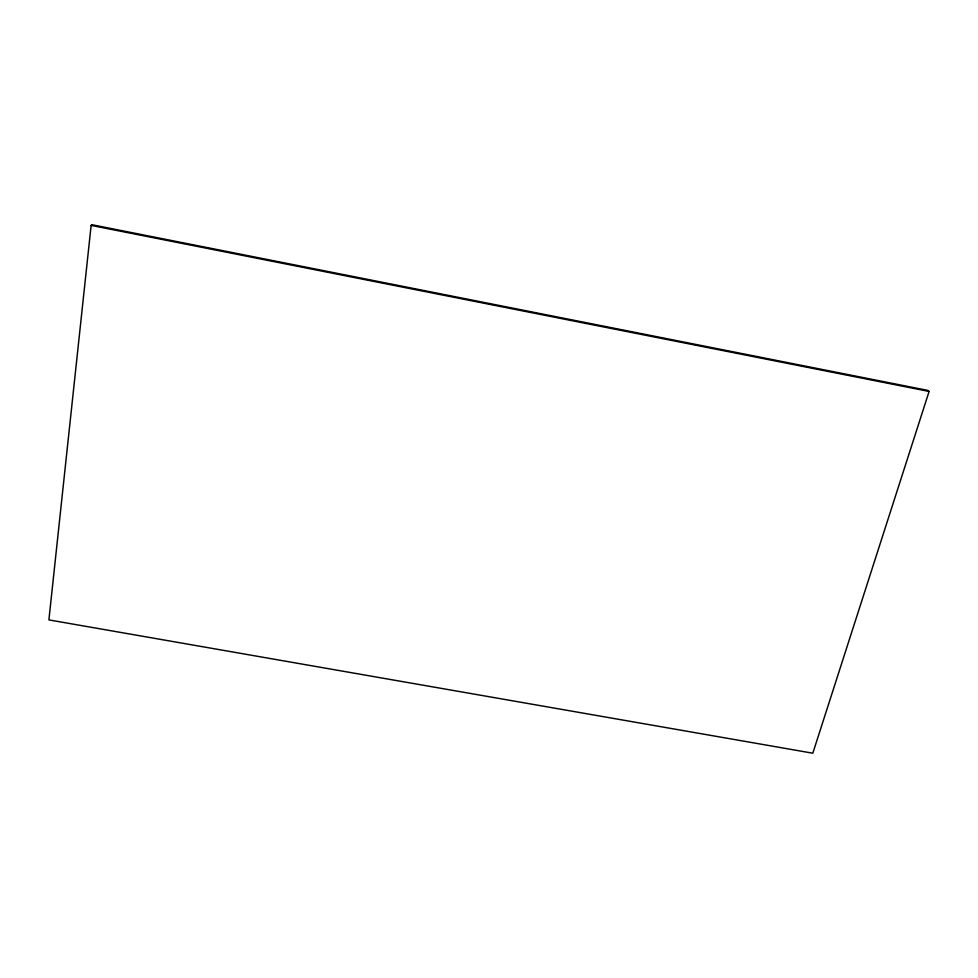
<?xml version="1.0" encoding="UTF-8"?>
<svg xmlns="http://www.w3.org/2000/svg" width="978" height="978" viewBox="0 0 978 978"><rect width="100%" height="100%" fill="white"/><g stroke="black" fill="none" stroke-linecap="round" stroke-linejoin="round"><path stroke-width="1.47" d="M91.137 225.392L48.9 619.905L812.816 753.207L929.1 391.444L927.767 390.393L92.213 224.793L91.137 225.392L929.1 391.444"/></g></svg>
